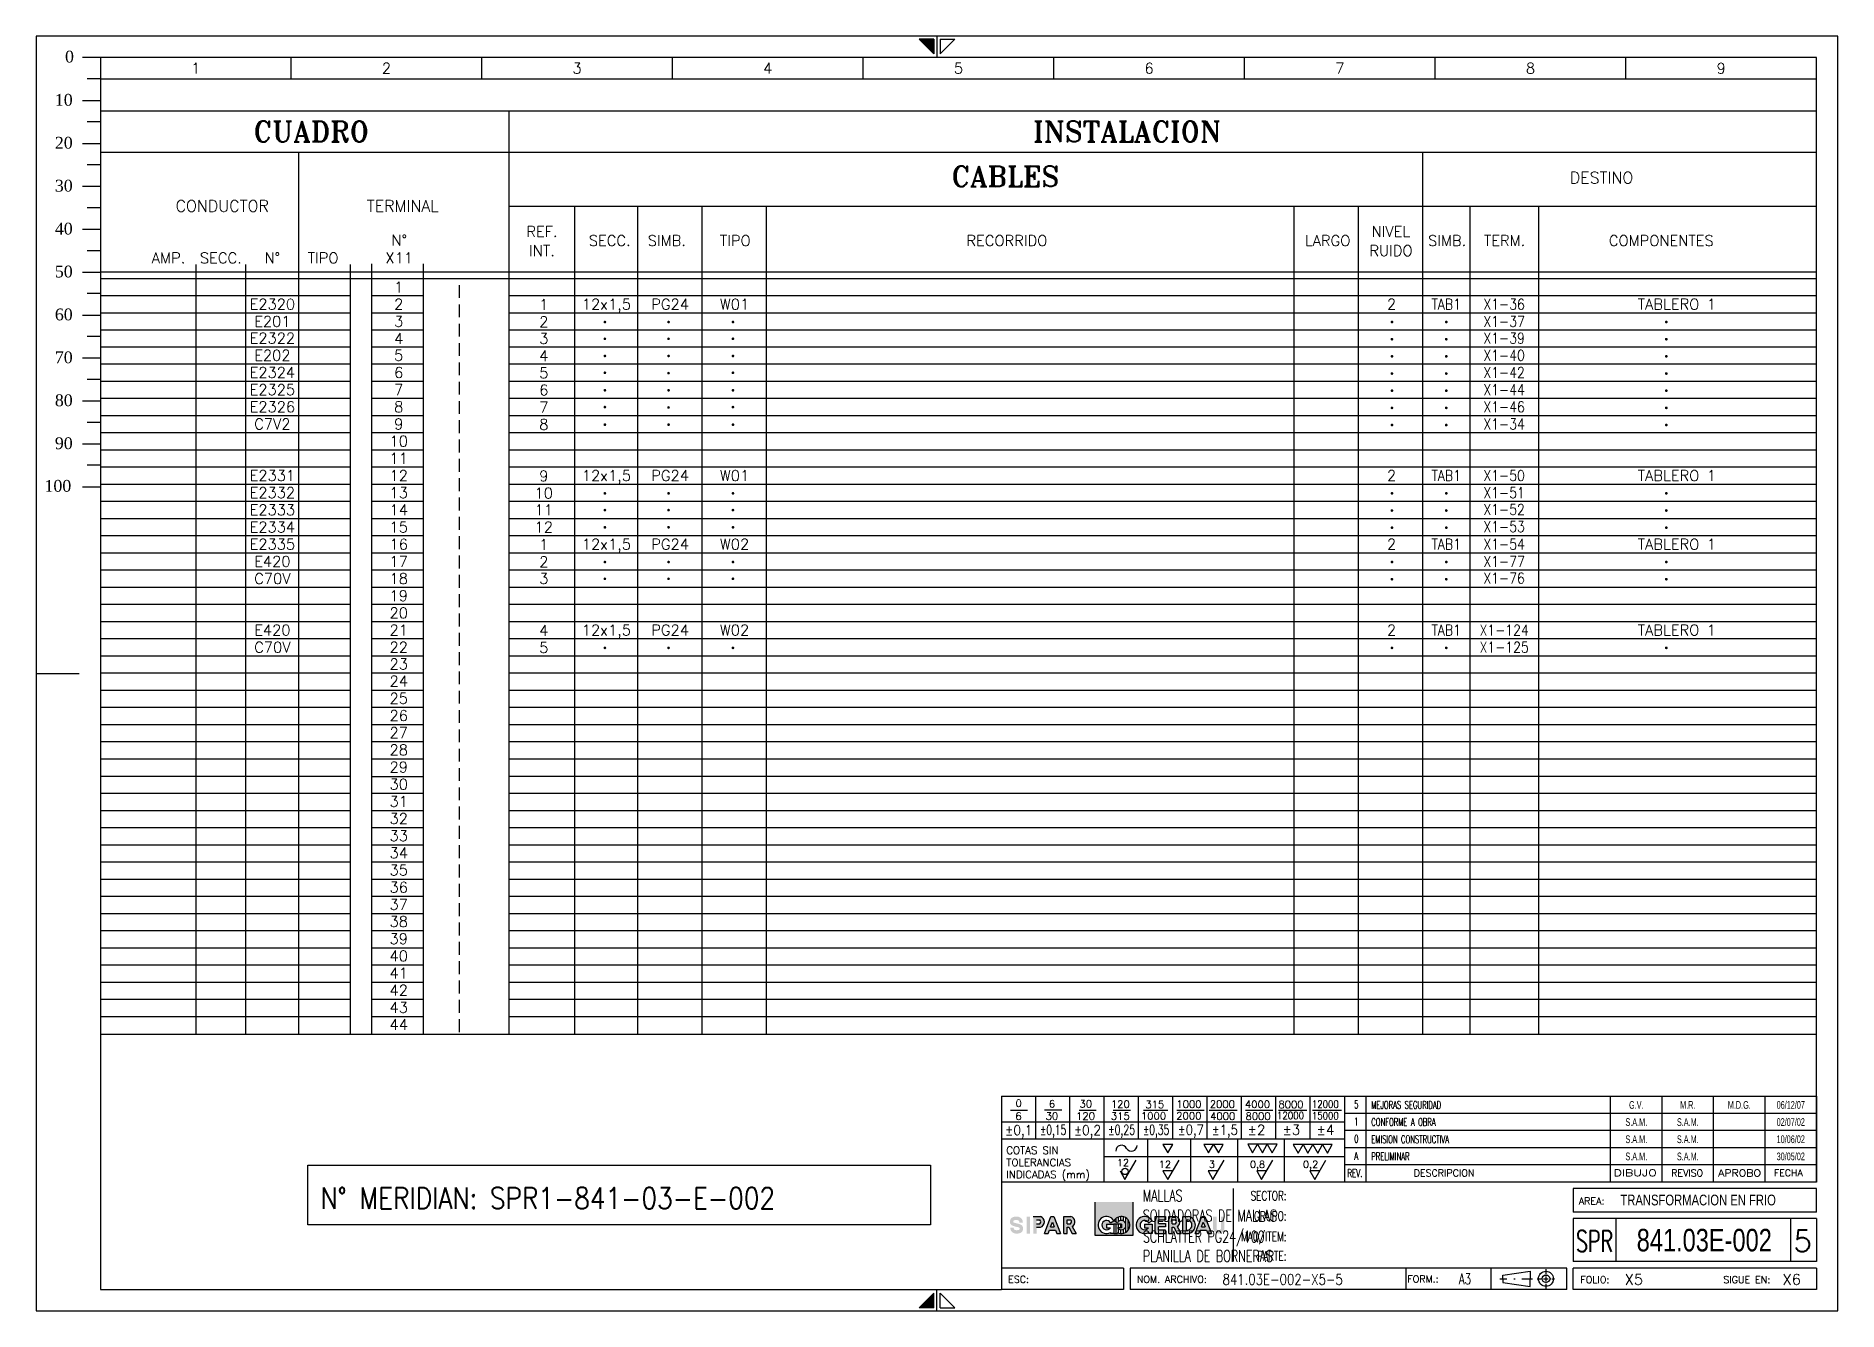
# Model space of a CAD drawing. Header units: millimetres. Extents: x 0 to 420, y 0 to 297.
import ezdxf
from ezdxf.enums import TextEntityAlignment as Align

# ---------------------------------------------------------------- set-up
doc = ezdxf.new("R2010")
doc.units = ezdxf.units.MM
doc.linetypes.add('HIDDEN', pattern=[4.5, 3, -1.5])
for name, color, linetype in [('LINEAS', 4, 'Continuous'), ('MARGENES', 6, 'Continuous'), ('REC', 6, 'Continuous'), ('SUBTITULO', 3, 'Continuous'), ('TEX', 150, 'Continuous'), ('TEXTO', 7, 'Continuous'), ('Textos', 150, 'Continuous'), ('TITULO', 6, 'Continuous')]:
    doc.layers.add(name, color=color, linetype=linetype)
doc.styles.add('ARIAL', font='arial.ttf', dxfattribs={"height": 2})
doc.styles.add('DUTCH801', font='dutcheb.ttf', dxfattribs={"width": 1.75, "height": 2.75})
doc.styles.add('LCOTAS', font='ROMANS')
doc.styles.add('LETRA2', font='swissk.ttf', dxfattribs={"height": 2})
doc.styles.add('LETRA25', font='romans', dxfattribs={"height": 2.5})
doc.styles.add('LETRA4', font='ROMANS', dxfattribs={"height": 4})
doc.styles.add('LETRA5', font='ROMANS', dxfattribs={"height": 5})
doc.styles.add('ROMANS', font='romans.shx', dxfattribs={"width": 0.85})
doc.styles.add('ROMANT', font='romant', dxfattribs={"height": 3})
doc.styles.get("Standard").update_dxf_attribs({"font": 'arial.ttf'})

# ---------------------------------------------------------------- blocks, each defined once
blk = doc.blocks.new('A3')
at = {"layer": 'TEX'}
h = blk.add_hatch(color=256, dxfattribs=at)
h.paths.add_polyline_path([(255.67, 25.35), (246.84, 25.35), (246.84, 17.57), (255.67, 17.57)])
h.paths.add_polyline_path([(252.04, 18.24), (252.04, 18.01), (251.24, 18.01), (250.44, 18.01), (250.44, 18.24, -2.348205), (251.24, 21, -2.348205)], flags=16)
h.paths.add_polyline_path([(252.08, 19.4), (252.97, 19.4), (252.97, 20.2), (251.24, 20.2), (249.52, 20.2), (249.52, 19.4), (250.41, 19.4, -3.501885), (250.45, 20.54), (251.24, 21), (252.04, 20.54, -3.501885)], flags=0)
h = blk.add_hatch(color=256, dxfattribs=at)
h.paths.add_polyline_path([(228.13, 21.15), (228.25, 21.17), (228.36, 21.18), (228.49, 21.19), (228.63, 21.18), (228.75, 21.17), (228.86, 21.14), (228.97, 21.08), (229.08, 21), (229.15, 20.89), (229.18, 20.81), (229.2, 20.7), (229.21, 20.6), (230.01, 20.6), (230, 20.66), (230, 20.7), (229.99, 20.75), (229.99, 20.8), (229.98, 20.84), (229.98, 20.88), (229.97, 20.92), (229.96, 20.96), (229.95, 21), (229.94, 21.04), (229.93, 21.08), (229.91, 21.12), (229.9, 21.17), (229.88, 21.21), (229.86, 21.25), (229.83, 21.29), (229.81, 21.34), (229.78, 21.38), (229.75, 21.43), (229.71, 21.47), (229.68, 21.51), (229.64, 21.55), (229.6, 21.59), (229.56, 21.63), (229.52, 21.66), (229.47, 21.7), (229.43, 21.73), (229.38, 21.76), (229.34, 21.79), (229.29, 21.81), (229.25, 21.83), (229.21, 21.85), (229.16, 21.87), (229.12, 21.89), (229.08, 21.9), (229.03, 21.92), (228.99, 21.93), (228.95, 21.94), (228.91, 21.95), (228.87, 21.95), (228.83, 21.96), (228.78, 21.97), (228.74, 21.97), (228.7, 21.97), (228.66, 21.98), (228.62, 21.98), (228.58, 21.98), (228.54, 21.98), (228.5, 21.98), (228.46, 21.98), (228.42, 21.98), (228.38, 21.98), (228.34, 21.98), (228.3, 21.98), (228.25, 21.97), (228.21, 21.97), (228.16, 21.97), (228.11, 21.96), (228.06, 21.95), (228.01, 21.94), (227.95, 21.93), (227.9, 21.92), (227.84, 21.9), (227.78, 21.88), (227.72, 21.86), (227.66, 21.83), (227.6, 21.8), (227.54, 21.77), (227.48, 21.73), (227.42, 21.69), (227.37, 21.65), (227.32, 21.6), (227.27, 21.55), (227.23, 21.5), (227.19, 21.44), (227.15, 21.38), (227.12, 21.31), (227.1, 21.25), (227.07, 21.18), (227.05, 21.12), (227.03, 21.05), (227.02, 20.98), (227.01, 20.92), (227, 20.85), (227, 20.79), (227, 20.72), (227, 20.66), (227.01, 20.6), (227.02, 20.54), (227.04, 20.49), (227.05, 20.44), (227.08, 20.39), (227.1, 20.34), (227.13, 20.29), (227.16, 20.24), (227.19, 20.2), (227.23, 20.16), (227.26, 20.11), (227.3, 20.07), (227.34, 20.04), (227.38, 20), (227.39, 19.99), (227.54, 19.91), (227.8, 19.79), (228.09, 19.7), (228.41, 19.62), (228.72, 19.54), (228.99, 19.49), (229.14, 19.43), (229.29, 19.29), (229.28, 19.1), (229.2, 18.94), (229.03, 18.86), (228.78, 18.82), (228.55, 18.81), (228.34, 18.82), (228.19, 18.86), (228.04, 18.96), (227.92, 19.1), (227.89, 19.21), (227.87, 19.4), (227.07, 19.4), (227.07, 19.34), (227.08, 19.3), (227.08, 19.25), (227.09, 19.2), (227.09, 19.16), (227.1, 19.12), (227.11, 19.08), (227.12, 19.04), (227.13, 19), (227.14, 18.96), (227.15, 18.92), (227.16, 18.88), (227.18, 18.83), (227.2, 18.79), (227.22, 18.75), (227.24, 18.71), (227.27, 18.66), (227.3, 18.62), (227.33, 18.57), (227.36, 18.53), (227.4, 18.49), (227.44, 18.45), (227.48, 18.41), (227.52, 18.37), (227.56, 18.34), (227.6, 18.3), (227.65, 18.27), (227.69, 18.24), (227.74, 18.21), (227.78, 18.19), (227.83, 18.17), (227.87, 18.15), (227.91, 18.13), (227.96, 18.11), (228, 18.1), (228.04, 18.08), (228.08, 18.07), (228.13, 18.06), (228.17, 18.05), (228.21, 18.05), (228.25, 18.04), (228.29, 18.03), (228.33, 18.03), (228.37, 18.03), (228.41, 18.02), (228.45, 18.02), (228.49, 18.02), (228.53, 18.02), (228.57, 18.02), (228.61, 18.02), (228.65, 18.02), (228.7, 18.02), (228.74, 18.02), (228.78, 18.02), (228.82, 18.03), (228.87, 18.03), (228.92, 18.03), (228.97, 18.04), (229.02, 18.05), (229.07, 18.06), (229.12, 18.07), (229.18, 18.08), (229.24, 18.1), (229.29, 18.12), (229.35, 18.14), (229.42, 18.17), (229.48, 18.2), (229.54, 18.23), (229.59, 18.27), (229.65, 18.31), (229.71, 18.35), (229.76, 18.4), (229.8, 18.45), (229.85, 18.5), (229.89, 18.56), (229.92, 18.62), (229.95, 18.69), (229.98, 18.75), (230, 18.82), (230.03, 18.88), (230.04, 18.95), (230.06, 19.02), (230.07, 19.08), (230.07, 19.15), (230.08, 19.21), (230.08, 19.28), (230.07, 19.34), (230.07, 19.4), (230.05, 19.46), (230.04, 19.51), (230.02, 19.56), (230, 19.61), (229.97, 19.66), (229.95, 19.71), (229.92, 19.76), (229.88, 19.8), (229.85, 19.84), (229.81, 19.89), (229.77, 19.93), (229.73, 19.96), (229.69, 20), (229.68, 20.01), (229.64, 20.03), (229.58, 20.06), (229.53, 20.09), (229.48, 20.11), (229.43, 20.14), (229.38, 20.16), (229.34, 20.18), (229.29, 20.19), (229.25, 20.21), (229.21, 20.23), (229.17, 20.24), (229.13, 20.25), (229.09, 20.27), (229.05, 20.28), (229.02, 20.29), (228.98, 20.3), (228.94, 20.31), (228.9, 20.32), (228.86, 20.33), (228.82, 20.34), (228.79, 20.35), (228.69, 20.37), (228.62, 20.39), (228.55, 20.41), (228.51, 20.42), (228.47, 20.43), (228.44, 20.44), (228.4, 20.45), (228.36, 20.46), (228.33, 20.46), (228.29, 20.47), (228.26, 20.48), (228.18, 20.5), (228.09, 20.52), (227.98, 20.56), (227.87, 20.62), (227.79, 20.71), (227.79, 20.83), (227.82, 20.96), (227.89, 21.06), (228, 21.12)])
h.paths.add_polyline_path([(230.87, 18.01), (231.67, 18.01), (231.67, 21.99), (230.87, 21.99)])
h.paths.add_polyline_path([(232.42, 18.01), (233.22, 18.01), (233.22, 19.5), (234.14, 19.5, 0.708852), (234.14, 21.99), (232.42, 21.99)])
h.paths.add_polyline_path([(233.22, 20.3), (233.22, 21.2), (233.97, 21.2, -0.566556), (233.97, 20.3)], flags=16)
h.paths.add_polyline_path([(236.19, 18.83), (237.62, 18.83), (237.94, 18.01), (238.8, 18.01), (237.24, 21.99), (236.52, 21.99), (235.03, 18.01), (235.88, 18.01)])
h.paths.add_polyline_path([(236.49, 19.63), (236.89, 20.7), (237.31, 19.63)], flags=16)
h.paths.add_polyline_path([(240.35, 19.5), (240.71, 19.5), (241.52, 18.01), (242.43, 18.01), (241.52, 19.67, 0.672291), (241.2, 21.99), (239.55, 21.99), (239.55, 18.01), (240.35, 18.01)])
h.paths.add_polyline_path([(240.35, 20.3), (240.35, 21.2), (241.15, 21.2, -0.508421), (241.1, 20.3)], flags=16)
h = blk.add_hatch(dxfattribs=at)
h.set_pattern_fill('ANSI31', color=256, scale=0.179464, angle=45, style=0)
h.set_pattern_definition([(90, (130.9459, 1.37434), (-0.5697977, 1e-16), [])])
h.paths.add_polyline_path([(251.24, 21), (252.04, 20.54, -3.501885), (252.08, 19.4), (252.97, 19.4), (252.97, 20.2), (251.24, 20.2), (251.24, 18.01), (252.04, 18.01), (252.04, 18.24, 2.348205)])
h = blk.add_hatch(color=256, dxfattribs=at)
h.paths.add_polyline_path([(259.33, 18.24), (259.33, 18.01), (260.13, 18.01), (260.13, 20.2), (258.4, 20.2), (258.4, 19.4), (259.29, 19.4, -3.501885), (259.33, 20.54), (260.13, 21, 2.348205)])
h.paths.add_polyline_path([(263.26, 21.99), (260.87, 21.99), (260.87, 18.01), (263.26, 18.01), (263.26, 18.8), (261.66, 18.8), (261.66, 19.56), (263.26, 19.56), (263.26, 20.36), (261.66, 20.36), (261.66, 21.2), (263.26, 21.2)])
h.paths.add_polyline_path([(265.68, 21.99), (264.02, 21.99), (264.02, 18.01), (264.82, 18.01), (264.82, 19.5), (265.18, 19.5), (265.99, 18.01), (266.9, 18.01), (266, 19.67, 0.672291)])
h.paths.add_polyline_path([(264.82, 21.2), (265.63, 21.2, -0.508421), (265.58, 20.3), (264.82, 20.3)], flags=16)
h.paths.add_polyline_path([(268.57, 21.99), (267.33, 21.99), (267.33, 18.01), (268.59, 18.01, 0.825148)])
h.paths.add_polyline_path([(268.12, 21.2), (268.49, 21.2, -0.780464), (268.5, 18.8), (268.12, 18.8)], flags=16)
h.paths.add_polyline_path([(272.41, 21.97), (271.69, 21.99), (270.19, 18.01), (271.04, 18.01), (271.35, 18.83), (272.79, 18.83), (273.11, 18.01), (273.97, 18.01)])
h.paths.add_polyline_path([(272.05, 20.7), (272.47, 19.63), (271.65, 19.63)], flags=16)
h.paths.add_polyline_path([(275.15, 21.99), (274.35, 21.99), (274.35, 19.12, 0.841466), (277, 19.12), (277, 21.99), (276.2, 21.99), (276.2, 19.2, -0.760831), (275.15, 19.2)])
at = {"layer": 'MARGENES', "color": 4}
for p, q in [((420, 297), (0, 297)), ((0, 297), (0, 0)), ((209.23, 296.25), (205.83, 296.25)), ((209.23, 292.85), (205.83, 296.25)), ((209.23, 296.25), (209.23, 292.85)), ((210, 297), (210, 292)), ((210.77, 292.85), (214.17, 296.25)), ((210.77, 296.25), (214.17, 296.25)), ((210.77, 296.25), (210.77, 292.85)), ((420, 0), (420, 297)), ((0, 148.5), (10.02, 148.5)), ((210, 0), (210, 5)), ((0, 0), (420, 0)), ((209.23, 4.15), (205.83, 0.75)), ((209.23, 0.75), (205.83, 0.75)), ((209.23, 0.75), (209.23, 4.15)), ((210.77, 4.15), (214.17, 0.75)), ((210.77, 0.75), (210.77, 4.15)), ((210.77, 0.75), (214.17, 0.75))]:
    blk.add_line(p, q, dxfattribs=at)
at = {"layer": 'MARGENES'}
for p, q in [((415, 292), (15, 292)), ((15, 292), (15, 5)), ((415, 30), (415, 292)), ((415, 50), (415, 30)), ((415, 23), (415, 28.5)), ((415, 21.5), (415, 11.5)), ((415, 10), (415, 5)), ((15, 5), (225, 5)), ((253.5, 5), (225, 5)), ((356.78, 5), (255, 5)), ((415, 5), (358.28, 5))]:
    blk.add_line(p, q, dxfattribs=at)
at = {"layer": 'MARGENES', "color": 1}
for p, q in [((59.44, 287), (59.44, 292)), ((103.89, 287), (103.89, 292)), ((148.33, 287), (148.33, 292)), ((192.78, 287), (192.78, 292)), ((237.22, 287), (237.22, 292)), ((281.67, 287), (281.67, 292)), ((326.11, 287), (326.11, 292)), ((370.56, 287), (370.56, 292)), ((15, 287), (415, 287)), ((227.1, 46.76), (231.1, 46.76)), ((233, 40), (233, 50)), ((235.06, 46.82), (239.06, 46.82)), ((241, 40), (241, 50)), ((243.1, 46.76), (247.1, 46.76)), ((249, 30), (249, 50)), ((251.1, 46.76), (255.1, 46.76)), ((257, 40), (257, 50)), ((258.14, 46.76), (263.81, 46.76)), ((265, 40), (265, 50)), ((265.88, 46.76), (272.28, 46.76)), ((273, 40), (273, 50)), ((273.41, 46.76), (280, 46.76)), ((281, 40), (281, 50)), ((281.87, 46.76), (288.24, 46.76)), ((289, 40), (289, 50)), ((289.57, 46.76), (296.2, 46.76)), ((297, 40), (297, 50)), ((297.52, 46.76), (304.29, 46.76)), ((310, 30), (310, 50)), ((367, 30), (367, 50)), ((379, 30), (379, 50)), ((391, 30), (391, 50)), ((403, 30), (403, 50)), ((305, 44), (225, 44)), ((415, 46), (305, 46)), ((415, 42), (305, 42)), ((259.09, 40), (259.09, 30)), ((269.09, 40), (269.09, 30)), ((280.02, 40), (280.02, 30)), ((290.95, 40), (290.95, 30)), ((415, 38), (305, 38)), ((305, 35.88), (249, 35.88)), ((253.8, 30.65), (256.41, 35.15)), ((263.8, 30.65), (266.41, 35.15)), ((274.32, 30.65), (276.92, 35.15)), ((285.67, 30.65), (288.27, 35.15)), ((298.06, 30.65), (300.66, 35.15)), ((415, 34), (305, 34)), ((252.67, 32.62), (253.8, 30.65)), ((262.67, 32.62), (263.8, 30.65)), ((264.94, 32.62), (262.67, 32.62)), ((273.19, 32.62), (274.32, 30.65)), ((275.46, 32.62), (273.19, 32.62)), ((284.53, 32.62), (285.67, 30.65)), ((286.81, 32.62), (284.53, 32.62)), ((296.92, 32.62), (298.06, 30.65)), ((299.2, 32.62), (296.92, 32.62)), ((351.94, 9.77), (351.94, 8.55)), ((341.17, 7.49), (342.83, 7.49)), ((344.43, 7.49), (344.79, 7.49)), ((346.34, 7.49), (348.79, 7.49)), ((349.91, 7.49), (350.08, 7.49)), ((349.99, 7.49), (350.86, 7.49)), ((351.35, 7.49), (352.48, 7.49)), ((351.94, 8.39), (351.94, 8.23)), ((351.94, 8.02), (351.94, 6.94)), ((351.94, 6.7), (351.94, 6.45)), ((351.94, 6.26), (351.94, 5.18)), ((353.02, 7.49), (353.16, 7.49)), ((353.42, 7.49), (353.96, 7.49))]:
    blk.add_line(p, q, dxfattribs=at)
at = {"layer": 'MARGENES', "color": 7}
for p, q in [((225, 50), (415, 50)), ((305, 50), (305, 30)), ((305, 40), (225, 40)), ((415, 30), (225, 30)), ((279, 28.5), (279, 11.5)), ((415, 28.5), (358.28, 28.5)), ((358.28, 28.5), (358.28, 23)), ((415, 23), (358.28, 23)), ((415, 21.5), (358.28, 21.5)), ((358.28, 21.5), (358.28, 11.5)), ((368.28, 11.5), (368.28, 21.5)), ((409, 11.5), (409, 21.5)), ((253.5, 10), (225, 10)), ((253.5, 10), (253.5, 5)), ((356.78, 10), (255, 10)), ((255, 10), (255, 5)), ((319.3, 10), (319.3, 5)), ((339.1, 10), (339.1, 5)), ((356.78, 5), (356.78, 10)), ((415, 11.5), (358.28, 11.5)), ((415, 10), (358.28, 10)), ((358.28, 5), (358.28, 10))]:
    blk.add_line(p, q, dxfattribs=at)
at = {"layer": 'MARGENES', "color": 1}
for points in [[(262.67, 38.81), (263.8, 36.84), (264.94, 38.81)], [(272.17, 38.81), (273.3, 36.84), (274.44, 38.81)], [(274.44, 38.81), (275.58, 36.84), (276.72, 38.81)], [(282.43, 38.82), (283.57, 36.85), (284.71, 38.82)], [(284.71, 38.82), (285.84, 36.85), (286.98, 38.82)], [(286.98, 38.82), (288.12, 36.85), (289.26, 38.82)], [(293.04, 38.76), (294.18, 36.79), (295.32, 38.76)], [(295.32, 38.76), (296.45, 36.79), (297.59, 38.76)], [(297.59, 38.76), (298.73, 36.79), (299.87, 38.76)], [(299.87, 38.76), (301, 36.79), (302.14, 38.76)]]:
    blk.add_lwpolyline(points, close=True, dxfattribs=at)
blk.add_circle((253.82, 32.5), 0.742, dxfattribs=at)
for centre, start, end in [((253.01, 37.3), 25.3098, 184.5991), ((255.32, 38.52), 210.3269, 2.285)]:
    blk.add_arc(centre, 1.31, start, end, dxfattribs=at)
at = {"layer": 'MARGENES', "color": 4}
for points in [[(209.23, 296.25), (209.23, 292.85), (205.83, 296.25)], [(209.23, 0.75), (209.23, 4.15), (205.83, 0.75)]]:
    blk.add_solid(points, dxfattribs=at)
at = {"layer": 'REC', "color": 1}
for p, q in [((15, 292), (10.8, 292)), ((15, 287), (11.9, 287)), ((10.8, 282), (15, 282)), ((15, 277), (11.9, 277)), ((10.8, 272), (15, 272)), ((15, 267), (11.9, 267)), ((10.8, 262), (15, 262)), ((15, 257), (11.9, 257)), ((10.8, 252), (15, 252)), ((15, 247), (11.9, 247)), ((10.8, 242), (15, 242)), ((15, 237), (11.9, 237)), ((10.8, 232), (15, 232)), ((15, 227), (11.9, 227)), ((10.8, 222), (15, 222)), ((15, 217), (11.9, 217)), ((10.8, 212), (15, 212)), ((15, 207), (11.9, 207)), ((10.8, 202), (15, 202)), ((15, 197), (11.9, 197)), ((10.8, 192), (15, 192))]:
    blk.add_line(p, q, dxfattribs=at)
at = {"layer": 'REC'}
blk.add_line((225, 50), (225, 5), dxfattribs=at)
at = {"layer": 'TEX'}
for p, q in [((246.84, 17.57), (246.84, 25.35)), ((255.67, 25.35), (255.67, 17.57)), ((232.42, 21.99), (234.14, 21.99)), ((233.22, 21.2), (233.97, 21.2)), ((235.03, 18.01), (236.52, 21.99)), ((236.52, 21.99), (237.24, 21.99)), ((237.24, 21.99), (238.8, 18.01)), ((239.55, 18.01), (239.55, 21.99)), ((239.55, 21.99), (241.2, 21.99)), ((240.35, 20.3), (240.35, 21.2)), ((240.35, 21.2), (241.15, 21.2)), ((260.87, 18.01), (260.87, 21.99)), ((260.87, 21.99), (263.26, 21.99)), ((261.66, 20.36), (261.66, 21.2)), ((261.66, 21.2), (263.26, 21.2)), ((263.26, 21.99), (263.26, 21.2)), ((264.02, 18.01), (264.02, 21.99)), ((264.02, 21.99), (265.68, 21.99)), ((264.82, 20.3), (264.82, 21.2)), ((264.82, 21.2), (265.63, 21.2)), ((267.33, 18.01), (267.33, 21.99)), ((267.33, 21.99), (268.57, 21.99)), ((268.12, 18.8), (268.12, 21.2)), ((268.12, 21.2), (268.49, 21.2)), ((270.19, 18.01), (271.69, 21.99)), ((271.69, 21.99), (272.41, 21.97)), ((272.41, 21.97), (273.97, 18.01)), ((233.22, 20.3), (233.97, 20.3)), ((233.22, 19.5), (234.14, 19.5)), ((235.03, 18.01), (235.88, 18.01)), ((235.88, 18.01), (236.19, 18.83)), ((236.19, 18.83), (237.62, 18.83)), ((236.49, 19.63), (236.89, 20.7)), ((236.49, 19.63), (237.31, 19.63)), ((236.89, 20.7), (237.31, 19.63)), ((237.62, 18.83), (237.94, 18.01)), ((237.94, 18.01), (238.8, 18.01)), ((239.55, 18.01), (240.35, 18.01)), ((240.35, 20.3), (241.1, 20.3)), ((240.35, 18.01), (240.35, 19.5)), ((240.35, 19.5), (240.71, 19.5)), ((240.71, 19.5), (241.52, 18.01)), ((241.52, 19.67), (242.43, 18.01)), ((241.52, 18.01), (242.43, 18.01)), ((255.67, 17.57), (246.84, 17.57)), ((249.52, 20.2), (249.52, 19.4)), ((249.52, 20.2), (251.24, 20.2)), ((249.52, 19.4), (250.41, 19.4)), ((250.44, 18.24), (250.44, 18.01)), ((251.24, 18.01), (250.44, 18.01)), ((250.45, 20.54), (251.24, 21)), ((252.04, 20.54), (251.24, 21)), ((252.97, 20.2), (251.24, 20.2)), ((251.24, 20.2), (251.24, 18.01)), ((251.24, 20.2), (251.24, 18.01)), ((251.24, 18.01), (252.04, 18.01)), ((252.04, 18.24), (252.04, 18.01)), ((252.97, 19.4), (252.08, 19.4)), ((252.97, 20.2), (252.97, 19.4)), ((258.4, 20.2), (260.13, 20.2)), ((258.4, 20.2), (258.4, 19.4)), ((258.4, 19.4), (259.29, 19.4)), ((259.33, 20.54), (260.13, 21)), ((259.33, 18.24), (259.33, 18.01)), ((260.13, 18.01), (259.33, 18.01)), ((260.13, 20.2), (260.13, 18.01)), ((260.87, 18.01), (263.26, 18.01)), ((261.66, 20.36), (263.26, 20.36)), ((261.66, 18.8), (261.66, 19.56)), ((263.26, 19.56), (261.66, 19.56)), ((263.26, 18.8), (261.66, 18.8)), ((263.26, 20.36), (263.26, 19.56)), ((263.26, 18.01), (263.26, 18.8)), ((264.02, 18.01), (264.82, 18.01)), ((264.82, 20.3), (265.58, 20.3)), ((264.82, 18.01), (264.82, 19.5)), ((264.82, 19.5), (265.18, 19.5)), ((265.18, 19.5), (265.99, 18.01)), ((265.99, 18.01), (266.9, 18.01)), ((266, 19.67), (266.9, 18.01)), ((267.33, 18.01), (268.59, 18.01)), ((268.12, 18.8), (268.5, 18.8)), ((270.19, 18.01), (271.04, 18.01)), ((271.04, 18.01), (271.35, 18.83)), ((271.35, 18.83), (272.79, 18.83)), ((271.65, 19.63), (272.05, 20.7)), ((271.65, 19.63), (272.47, 19.63)), ((272.05, 20.7), (272.47, 19.63)), ((272.79, 18.83), (273.11, 18.01)), ((273.11, 18.01), (273.97, 18.01))]:
    blk.add_line(p, q, dxfattribs=at)
for centre, radius, start, end in [((233.7, 20.75), 0.524, 300.9321, 59.0679), ((233.7, 20.75), 1.32, 289.338, 70.662), ((240.8, 20.77), 0.558, 302.7945, 50.5935), ((240.89, 20.77), 1.27, 300.0461, 75.6964), ((249.52, 20), 1.99, 30, 297.7317), ((249.52, 20), 1.08, 30, 326.251), ((252.97, 20), 1.99, 242.2683, 150), ((252.97, 20), 1.08, 213.749, 150), ((258.4, 20), 1.99, 30, 297.7317), ((258.4, 20), 1.08, 30, 326.251), ((265.27, 20.77), 0.558, 302.7945, 50.5935), ((265.36, 20.77), 1.27, 300.0461, 75.6964), ((268.2, 20), 1.23, 284.4183, 76.3013), ((268.2, 20), 2.03, 281.2242, 79.3349)]:
    blk.add_arc(centre, radius, start, end, dxfattribs=at)
at = {"layer": 'Textos'}
for p, q in [((341.85, 8.34), (348.22, 9.24)), ((348.22, 9.24), (348.22, 7.49)), ((341.85, 7.49), (341.85, 8.34)), ((341.85, 7.49), (341.85, 6.63)), ((341.85, 6.63), (348.22, 5.73)), ((348.22, 5.73), (348.22, 7.49))]:
    blk.add_line(p, q, dxfattribs=at)
for radius in [1.75, 0.877]:
    blk.add_circle((351.94, 7.49), radius, dxfattribs=at)
at = {"layer": 'MARGENES', "color": 1, "style": 'LCOTAS'}
for s, height, p in [('0', 1.71, (228.3, 47.52)), ('6', 1.71, (228.26, 44.52)), ('30', 1.71, (235.33, 44.55)), ('6', 1.71, (236.08, 47.38)), ('120', 1.71, (242.42, 44.55)), ('30', 1.71, (243.21, 47.37)), ('315', 1.71, (250.53, 44.55)), ('120', 1.71, (250.53, 47.32)), ('1000', 1.71, (257.54, 44.57)), ('315', 1.71, (258.57, 47.26)), ('2000', 1.71, (265.77, 44.58)), ('1000', 1.71, (265.8, 47.3)), ('2000', 1.71, (273.58, 47.32)), ('4000', 1.71, (273.66, 44.5)), ('4000', 1.71, (281.77, 47.28)), ('8000', 1.71, (281.9, 44.51)), ('8000', 1.71, (289.58, 47.26)), ('%%P2', 2.3, (282.4, 41.04)), ('%%P3', 2.3, (290.53, 41.04)), ('%%P4', 2.3, (298.48, 41.04)), ('COTAS SIN', 1.743, (226.15, 36.55)), ('TOLERANCIAS', 1.743, (226.15, 33.72)), ('12', 1.656, (251.94, 33.74)), ('12', 1.656, (261.7, 33.33)), ('3', 1.66, (273.35, 33.33)), ('0,8', 1.656, (282.92, 33.33)), ('0,2', 1.656, (295.31, 33.33)), ('INDICADAS (mm)', 1.743, (226.15, 30.9))]:
    blk.add_text(s, height=height, dxfattribs=at).set_placement(p)
for s, height, width, p, p2 in [('12000', 1.71, 0.797835, (289.25, 44.67), (295.55, 44.67)), ('12000', 1.71, 0.790089, (297.4, 47.32), (303.64, 47.32)), ('15000', 1.71, 0.790089, (297.4, 44.63), (303.64, 44.63)), ('%%P0,1', 2.3, 0.865454, (225.88, 40.96), (232.23, 40.96)), ('%%P0,15', 2.3, 0.598358, (234.03, 41.03), (240.12, 41.03)), ('%%P0,2', 2.3, 0.787915, (241.91, 40.96), (248.21, 40.96)), ('%%P0,25', 2.3, 0.617458, (249.89, 41.06), (256.18, 41.06)), ('%%P0,35', 2.3, 0.603736, (257.99, 41.06), (264.14, 41.06)), ('%%P0,7', 2.3, 0.760403, (266.1, 41.06), (272.18, 41.06)), ('%%P1,5', 2.3, 0.762292, (274.03, 41.03), (280.12, 41.03))]:
    blk.add_text(s, height=height, dxfattribs=dict(at, width=width)).set_placement(p, p2, align=Align.FIT)
at = {"layer": 'REC', "color": 1, "style": 'DUTCH801'}
for s, p in [('0', (6.76, 290.84)), ('10', (4.39, 280.77)), ('20', (4.39, 270.77)), ('30', (4.39, 260.77)), ('40', (4.39, 250.77)), ('50', (4.39, 240.77)), ('60', (4.39, 230.77)), ('70', (4.39, 220.77)), ('80', (4.39, 210.77)), ('90', (4.39, 200.77)), ('100', (1.98, 190.84))]:
    blk.add_text(s, height=2.75, dxfattribs=at).set_placement(p)
at = {"layer": 'TEX', "style": 'LCOTAS'}
for s, p in [('1', (37.22, 289.5)), ('2', (81.67, 289.5)), ('3', (126.11, 289.5)), ('4', (170.56, 289.5)), ('5', (215, 289.5)), ('6', (259.44, 289.5)), ('7', (303.89, 289.5)), ('8', (348.33, 289.5)), ('9', (392.78, 289.5))]:
    blk.add_text(s, height=2.5, dxfattribs=at).set_placement(p, align=Align.MIDDLE_CENTER)
at = {"layer": 'TEX', "width": 0.6456}
for tag, p in [('DIBUJO', (373, 48)), ('REVISO', (385, 48)), ('APROBO', (397, 48)), ('FECHA', (409, 48)), ('DIBUJO', (373, 44)), ('REVISO', (385, 44)), ('APROBO', (397, 44)), ('FECHA', (409, 44)), ('DIBUJO', (373, 40)), ('REVISO', (385, 40)), ('APROBO', (397, 40)), ('FECHA', (409, 40)), ('DIBUJO', (373, 36)), ('REVISO', (385, 36)), ('APROBO', (397, 36)), ('FECHA', (409, 36))]:
    blk.add_attdef(tag, text='', height=1.8, dxfattribs=at).set_placement(p, align=Align.MIDDLE_CENTER)
at = {"layer": 'Textos', "style": 'LCOTAS'}
for s, height, width, p, p2 in [('REV.', 1.8, 0.645643, (305.64, 31.2), (309.18, 31.2)), ('DIBUJO', 1.6, 1.231263, (367.73, 31.37), (377.77, 31.37)), ('APROBO', 1.6, 1.075207, (392.08, 31.33), (402.07, 31.33))]:
    blk.add_text(s, height=height, dxfattribs=dict(at, width=width)).set_placement(p, p2, align=Align.FIT)
for s, height, p in [('DESCRIPCION', 1.62, (321.1, 31.3)), ('REVISO', 1.6, (381.15, 31.32)), ('FECHA', 1.6, (405.07, 31.37)), ('AREA:', 1.627, (359.58, 24.81)), ('ESC:', 1.627, (226.58, 6.56)), ('NOM. ARCHIVO:', 1.6271, (256.58, 6.56)), ('FORM.:', 1.627, (319.62, 6.62)), ('FOLIO:', 1.627, (359.97, 6.47)), ('SIGUE EN:', 1.627, (393.27, 6.47))]:
    blk.add_text(s, height=height, dxfattribs=at).set_placement(p)
at = {"layer": 'Textos', "style": 'LCOTAS', "width": 0.7}
for s, p in [('SECTOR:', (291.49, 25.76)), ('GRUPO:', (291.49, 21.03)), ('MAQ/ITEM:', (291.49, 16.26)), ('PARTE:', (291.49, 11.74))]:
    blk.add_text(s, height=2.169, dxfattribs=at).set_placement(p, align=Align.RIGHT)
at = {"layer": 'Textos', "style": 'LCOTAS', "width": 0.645643}
for p in [(307.74, 48.1), (307.74, 44.1), (307.74, 40.1), (307.74, 36.1)]:
    blk.add_attdef('REV', text='', height=1.8, dxfattribs=at).set_placement(p, align=Align.MIDDLE)
at = {"layer": 'Textos'}
for tag, p, height, style, width in [('TEXTO_DE_REVISION', (311.23, 47.1), 1.8, 'LCOTAS', 0.645643), ('TEXTO_DE_REVISION', (311.23, 43.1), 1.8, 'LCOTAS', 0.645643), ('TEXTO_DE_REVISION', (311.23, 39.1), 1.8, 'LCOTAS', 0.645643), ('TEXTO_DE_REVISION', (311.23, 35.1), 1.8, 'LCOTAS', 0.645643), ('ARCHIVO', (276.56, 6.1), 2.5, 'LETRA25', 0.8)]:
    blk.add_attdef(tag, p, '', height=height, dxfattribs=dict(at, style=style, width=width))
for tag, style, width, p in [('AREA', 'ARIAL', 0.75, (387.41, 25.84)), ('A', 'LETRA25', 0.7, (333.06, 7.45))]:
    blk.add_attdef(tag, text='', height=2.5, dxfattribs=dict(at, style=style, width=width)).set_placement(p, align=Align.MIDDLE_CENTER)
at = {"layer": 'Textos', "style": 'LETRA25'}
for tag, p in [('ESC', (232.65, 6.1)), ('FOLIO', (370.29, 6.1)), ('SIGUE EN', (407.08, 6.1))]:
    blk.add_attdef(tag, p, '', height=2.5, dxfattribs=at)
at = {"layer": 'TITULO', "color": 150, "style": 'LETRA4', "width": 0.7}
for tag, p in [('SECTOR', (292.49, 25.49)), ('GRUPO', (292.49, 20.87)), ('MAQ/ITEM', (292.49, 15.96)), ('PARTE', (292.49, 11.44))]:
    blk.add_attdef(tag, p, '', height=2.5, dxfattribs=at)
at = {"layer": 'TITULO', "style": 'LETRA5', "width": 0.65}
blk.add_attdef('COD', text='', height=5, dxfattribs=at).set_placement((363.24, 16.25), align=Align.MIDDLE)
at = {"layer": 'TITULO', "color": 6, "style": 'LETRA2', "width": 0.75}
blk.add_attdef('NUMERO', text='', height=5.25, dxfattribs=at).set_placement((388.84, 16.5), align=Align.MIDDLE_CENTER)
at = {"layer": 'TITULO', "style": 'LETRA5'}
blk.add_attdef('REV', text='', height=5, dxfattribs=at).set_placement((411.77, 16.3), align=Align.MIDDLE)

msp = doc.modelspace()

# ---------------------------------------------------------------- linework, layer by layer
at = {"color": 2, "const_width": 0.312}
for points in [[(132.43, 230.38, 1), (132.74, 230.38, 1)], [(147.27, 230.38, 1), (147.58, 230.38, 1)], [(162.28, 230.38, 1), (162.59, 230.38, 1)], [(315.89, 230.38, 1), (316.2, 230.38, 1)], [(328.54, 230.38, 1), (328.86, 230.38, 1)], [(379.83, 230.38, 1), (380.15, 230.38, 1)], [(132.43, 226.47, 1), (132.74, 226.47, 1)], [(132.43, 222.47, 1), (132.74, 222.47, 1)], [(147.27, 226.47, 1), (147.58, 226.47, 1)], [(147.27, 222.47, 1), (147.58, 222.47, 1)], [(162.28, 226.47, 1), (162.59, 226.47, 1)], [(162.28, 222.47, 1), (162.59, 222.47, 1)], [(315.89, 226.38, 1), (316.2, 226.38, 1)], [(315.89, 222.38, 1), (316.2, 222.38, 1)], [(328.54, 226.38, 1), (328.86, 226.38, 1)], [(328.54, 222.38, 1), (328.86, 222.38, 1)], [(379.83, 226.38, 1), (380.15, 226.38, 1)], [(379.83, 222.38, 1), (380.15, 222.38, 1)], [(132.43, 218.56, 1), (132.74, 218.56, 1)], [(147.27, 218.47, 1), (147.58, 218.47, 1)], [(162.28, 218.56, 1), (162.59, 218.56, 1)], [(315.89, 218.38, 1), (316.2, 218.38, 1)], [(328.54, 218.38, 1), (328.86, 218.38, 1)], [(379.83, 218.38, 1), (380.15, 218.38, 1)], [(132.43, 214.47, 1), (132.74, 214.47, 1)], [(147.27, 214.47, 1), (147.58, 214.47, 1)], [(162.28, 214.47, 1), (162.59, 214.47, 1)], [(315.89, 214.38, 1), (316.2, 214.38, 1)], [(328.54, 214.38, 1), (328.86, 214.38, 1)], [(379.83, 214.38, 1), (380.15, 214.38, 1)], [(132.43, 210.56, 1), (132.74, 210.56, 1)], [(147.27, 210.47, 1), (147.58, 210.47, 1)], [(162.28, 210.56, 1), (162.59, 210.56, 1)], [(315.89, 210.38, 1), (316.2, 210.38, 1)], [(328.54, 210.38, 1), (328.86, 210.38, 1)], [(379.83, 210.38, 1), (380.15, 210.38, 1)], [(132.43, 206.47, 1), (132.74, 206.47, 1)], [(147.27, 206.47, 1), (147.58, 206.47, 1)], [(162.28, 206.47, 1), (162.59, 206.47, 1)], [(315.89, 206.38, 1), (316.2, 206.38, 1)], [(328.54, 206.38, 1), (328.86, 206.38, 1)], [(379.83, 206.38, 1), (380.15, 206.38, 1)], [(132.43, 190.47, 1), (132.74, 190.47, 1)], [(147.27, 190.47, 1), (147.58, 190.47, 1)], [(162.28, 190.47, 1), (162.59, 190.47, 1)], [(315.89, 190.47, 1), (316.2, 190.47, 1)], [(328.54, 190.47, 1), (328.86, 190.47, 1)], [(379.83, 190.47, 1), (380.15, 190.47, 1)], [(132.43, 186.56, 1), (132.74, 186.56, 1)], [(147.27, 186.56, 1), (147.58, 186.56, 1)], [(162.28, 186.56, 1), (162.59, 186.56, 1)], [(315.89, 186.47, 1), (316.2, 186.47, 1)], [(328.54, 186.47, 1), (328.86, 186.47, 1)], [(379.83, 186.47, 1), (380.15, 186.47, 1)], [(132.43, 182.55, 1), (132.74, 182.55, 1)], [(147.27, 182.56, 1), (147.58, 182.56, 1)], [(162.28, 182.55, 1), (162.59, 182.55, 1)], [(315.89, 182.47, 1), (316.2, 182.47, 1)], [(328.54, 182.47, 1), (328.86, 182.47, 1)], [(379.83, 182.47, 1), (380.15, 182.47, 1)], [(132.43, 174.47, 1), (132.74, 174.47, 1)], [(147.27, 174.47, 1), (147.58, 174.47, 1)], [(162.28, 174.47, 1), (162.59, 174.47, 1)], [(315.89, 174.47, 1), (316.2, 174.47, 1)], [(328.54, 174.47, 1), (328.86, 174.47, 1)], [(379.83, 174.47, 1), (380.15, 174.47, 1)], [(132.43, 170.56, 1), (132.74, 170.56, 1)], [(147.27, 170.56, 1), (147.58, 170.56, 1)], [(162.28, 170.56, 1), (162.59, 170.56, 1)], [(315.89, 170.47, 1), (316.2, 170.47, 1)], [(328.54, 170.47, 1), (328.86, 170.47, 1)], [(379.83, 170.47, 1), (380.15, 170.47, 1)], [(132.43, 154.47, 1), (132.74, 154.47, 1)], [(147.27, 154.47, 1), (147.58, 154.47, 1)], [(162.28, 154.47, 1), (162.59, 154.47, 1)], [(315.89, 154.47, 1), (316.2, 154.47, 1)], [(328.54, 154.47, 1), (328.86, 154.47, 1)], [(379.83, 154.47, 1), (380.15, 154.47, 1)]]:
    msp.add_lwpolyline(points, format="xyb", close=True, dxfattribs=at)
at = {"layer": 'LINEAS', "color": 7}
for p, q in [((15, 279.61), (415, 279.61)), ((110.21, 279.68), (110.21, 64.47)), ((15, 269.92), (415, 269.92)), ((61.21, 269.92), (61.21, 64.47)), ((323.19, 269.92), (323.19, 64.47)), ((110.21, 257.37), (415, 257.37)), ((15, 64.47), (415, 64.47))]:
    msp.add_line(p, q, dxfattribs=at)
at = {"layer": 'LINEAS', "color": 9}
for p, q in [((125.51, 257.37), (125.51, 64.47)), ((140.21, 257.37), (140.21, 64.47)), ((155.21, 257.37), (155.21, 64.47)), ((170.21, 257.37), (170.21, 64.47)), ((293.19, 257.37), (293.19, 64.47)), ((308.19, 257.37), (308.19, 64.47)), ((334.19, 257.37), (334.19, 64.47)), ((350.19, 257.37), (350.19, 64.47)), ((37.21, 243.75), (37.21, 64.47)), ((48.79, 243.75), (48.79, 64.47)), ((73.21, 243.75), (73.21, 64.47)), ((78.21, 243.92), (78.21, 64.47)), ((90.21, 243.92), (90.21, 64.47)), ((15, 242.09), (415, 242.09)), ((15, 240.53), (415, 240.53)), ((15, 236.53), (73.21, 236.53)), ((78.21, 236.53), (90.21, 236.53)), ((110.21, 236.53), (415, 236.53)), ((15, 232.53), (73.21, 232.53)), ((78.21, 232.53), (90.21, 232.53)), ((110.21, 232.53), (415, 232.53)), ((15, 228.53), (73.21, 228.53)), ((78.21, 228.53), (90.21, 228.53)), ((110.21, 228.53), (415, 228.53)), ((15, 224.62), (73.21, 224.62)), ((78.21, 224.62), (90.21, 224.62)), ((110.21, 224.62), (415, 224.62)), ((15, 220.62), (73.21, 220.62)), ((78.21, 220.62), (90.21, 220.62)), ((110.21, 220.62), (415, 220.62)), ((15, 216.62), (73.21, 216.62)), ((78.21, 216.62), (90.21, 216.62)), ((110.21, 216.62), (415, 216.62)), ((15, 212.62), (73.21, 212.62)), ((78.21, 212.62), (90.21, 212.62)), ((110.21, 212.62), (415, 212.62)), ((15, 208.62), (73.21, 208.62)), ((78.21, 208.62), (90.21, 208.62)), ((110.21, 208.62), (415, 208.62)), ((15, 204.62), (73.21, 204.62)), ((78.21, 204.62), (90.21, 204.62)), ((110.21, 204.62), (415, 204.62)), ((15, 200.62), (73.21, 200.62)), ((78.21, 200.62), (90.21, 200.62)), ((110.21, 200.62), (415, 200.62)), ((15, 196.62), (73.21, 196.62)), ((78.21, 196.62), (90.21, 196.62)), ((110.21, 196.62), (415, 196.62)), ((15, 192.62), (73.21, 192.62)), ((78.21, 192.62), (90.21, 192.62)), ((110.21, 192.62), (415, 192.62)), ((15, 188.62), (73.21, 188.62)), ((78.21, 188.62), (90.21, 188.62)), ((110.21, 188.62), (415, 188.62)), ((15, 184.62), (73.21, 184.62)), ((15, 180.62), (73.21, 180.62)), ((78.21, 184.62), (90.21, 184.62)), ((78.21, 180.62), (90.21, 180.62)), ((110.21, 184.62), (415, 184.62)), ((110.21, 180.62), (415, 180.62)), ((15, 176.62), (73.21, 176.62)), ((78.21, 176.62), (90.21, 176.62)), ((110.21, 176.62), (415, 176.62)), ((15, 172.62), (73.21, 172.62)), ((78.21, 172.62), (90.21, 172.62)), ((110.21, 172.62), (415, 172.62)), ((15, 168.62), (73.21, 168.62)), ((78.21, 168.62), (90.21, 168.62)), ((110.21, 168.62), (415, 168.62)), ((15, 164.62), (73.21, 164.62)), ((78.21, 164.62), (90.21, 164.62)), ((110.21, 164.62), (415, 164.62)), ((15, 160.62), (73.21, 160.62)), ((78.21, 160.62), (90.21, 160.62)), ((110.21, 160.62), (415, 160.62)), ((15, 156.62), (73.21, 156.62)), ((78.21, 156.62), (90.21, 156.62)), ((110.21, 156.62), (415, 156.62)), ((15, 152.62), (73.21, 152.62)), ((78.21, 152.62), (90.21, 152.62)), ((110.21, 152.62), (415, 152.62)), ((15, 148.62), (73.21, 148.62)), ((78.21, 148.62), (90.21, 148.62)), ((110.21, 148.62), (415, 148.62)), ((15, 144.62), (73.21, 144.62)), ((78.21, 144.62), (90.21, 144.62)), ((110.21, 144.62), (415, 144.62)), ((15, 140.62), (73.21, 140.62)), ((78.21, 140.62), (90.21, 140.62)), ((110.21, 140.62), (415, 140.62)), ((15, 136.62), (73.21, 136.62)), ((78.21, 136.62), (90.21, 136.62)), ((110.21, 136.62), (415, 136.62)), ((15, 132.62), (73.21, 132.62)), ((78.21, 132.62), (90.21, 132.62)), ((110.21, 132.62), (415, 132.62)), ((15, 128.62), (73.21, 128.62)), ((78.21, 128.62), (90.21, 128.62)), ((110.21, 128.62), (415, 128.62)), ((15, 124.62), (73.21, 124.62)), ((78.21, 124.48), (90.21, 124.48)), ((110.21, 124.62), (415, 124.62)), ((15, 120.62), (73.21, 120.62)), ((78.21, 120.62), (90.21, 120.62)), ((110.21, 120.62), (415, 120.62)), ((15, 116.62), (73.21, 116.62)), ((78.21, 116.62), (90.21, 116.62)), ((110.21, 116.62), (415, 116.62)), ((15, 112.62), (73.21, 112.62)), ((78.21, 112.62), (90.21, 112.62)), ((110.21, 112.62), (415, 112.62)), ((15, 108.62), (73.21, 108.62)), ((78.21, 108.62), (90.21, 108.62)), ((110.21, 108.62), (415, 108.62)), ((15, 104.62), (73.21, 104.62)), ((78.21, 104.62), (90.21, 104.62)), ((110.21, 104.62), (415, 104.62)), ((15, 100.62), (73.21, 100.62)), ((15, 96.62), (73.21, 96.62)), ((78.21, 100.62), (90.21, 100.62)), ((78.21, 96.62), (90.21, 96.62)), ((110.21, 100.62), (415, 100.62)), ((110.21, 96.62), (415, 96.62)), ((15, 92.62), (73.21, 92.62)), ((78.21, 92.62), (90.21, 92.62)), ((110.21, 92.62), (415, 92.62)), ((15, 88.62), (73.21, 88.62)), ((78.21, 88.62), (90.21, 88.62)), ((110.21, 88.62), (415, 88.62)), ((15, 84.62), (73.21, 84.62)), ((78.21, 84.62), (90.21, 84.62)), ((110.21, 84.62), (415, 84.62)), ((15, 80.62), (73.21, 80.62)), ((78.21, 80.62), (90.21, 80.62)), ((110.21, 80.62), (415, 80.62)), ((15, 76.62), (73.21, 76.62)), ((78.21, 76.62), (90.21, 76.62)), ((110.21, 76.62), (415, 76.62)), ((15, 72.62), (73.21, 72.62)), ((78.21, 72.62), (90.21, 72.62)), ((110.21, 72.62), (415, 72.62)), ((15, 68.62), (73.21, 68.62)), ((78.21, 68.62), (90.21, 68.62)), ((110.21, 68.62), (415, 68.62))]:
    msp.add_line(p, q, dxfattribs=at)
at = {"layer": 'LINEAS', "color": 252, "linetype": 'HIDDEN'}
msp.add_line((98.6, 238.98), (98.6, 64.47), dxfattribs=at)
at = {"layer": 'Textos', "color": 1}
msp.add_lwpolyline([(63.35, 33.98), (208.51, 33.98), (208.51, 20.06), (63.35, 20.06)], close=True, dxfattribs=at)

# ---------------------------------------------------------------- block references
ref = msp.add_blockref('A3', (0, 0))
ref.add_attrib('AREA', 'TRANSFORMACION EN FRIO', dxfattribs={"layer": 'Textos', "height": 2.5, "style": 'ARIAL', "width": 0.75}).set_placement((387.41, 25.84), align=Align.MIDDLE_CENTER)
ref.add_attrib('COD', 'SPR', dxfattribs={"layer": 'TITULO', "height": 5, "style": 'LETRA5', "width": 0.65}).set_placement((363.24, 16.25), align=Align.MIDDLE)
ref.add_attrib('NUMERO', '841.03E-002', dxfattribs={"layer": 'TITULO', "color": 6, "height": 5.25, "style": 'LETRA2', "width": 0.75}).set_placement((388.84, 16.5), align=Align.MIDDLE_CENTER)
ref.add_attrib('REV', '5', dxfattribs={"layer": 'TITULO', "height": 5, "style": 'LETRA5'}).set_placement((411.77, 16.3), align=Align.MIDDLE)
ref.add_attrib('FOLIO', 'X5', (370.29, 6.1), dxfattribs={"layer": 'Textos', "height": 2.5, "style": 'LETRA25'})
ref.add_attrib('SIGUE EN', 'X6', (407.08, 6.1), dxfattribs={"layer": 'Textos', "height": 2.5, "style": 'LETRA25'})
ref.add_attrib('SECTOR', 'MALLAS', (258, 25.49), dxfattribs={"layer": 'TITULO', "color": 150, "height": 2.7, "style": 'LETRA4', "width": 0.7})
ref.add_attrib('GRUPO', 'SOLDADORAS DE MALLAS', (258, 20.87), dxfattribs={"layer": 'TITULO', "color": 150, "height": 2.7, "style": 'LETRA4', "width": 0.7})
ref.add_attrib('MAQ/ITEM', 'SCHLATTER PG24/100', (258, 15.96), dxfattribs={"layer": 'TITULO', "color": 150, "height": 2.7, "style": 'LETRA4', "width": 0.7})
ref.add_attrib('PARTE', 'PLANILLA DE BORNERAS', (258, 11.44), dxfattribs={"layer": 'TITULO', "color": 150, "height": 2.7, "style": 'LETRA4', "width": 0.7})
ref.add_attrib('ARCHIVO', '841.03E-002-X5-5', (276.56, 6.1), dxfattribs={"layer": 'Textos', "height": 2.5, "style": 'LETRA25', "width": 0.8})
ref.add_attrib('A', 'A3', dxfattribs={"layer": 'Textos', "height": 2.5, "style": 'LETRA25', "width": 0.7}).set_placement((333.06, 7.45), align=Align.MIDDLE_CENTER)
ref.add_attrib('REV', 'A', dxfattribs={"layer": 'Textos', "height": 1.8, "style": 'LCOTAS', "width": 0.645643}).set_placement((307.74, 36.1), align=Align.MIDDLE)
ref.add_attrib('TEXTO_DE_REVISION', 'PRELIMINAR', (311.23, 35.1), dxfattribs={"layer": 'Textos', "height": 1.8, "style": 'LCOTAS', "width": 0.645643})
ref.add_attrib('DIBUJO', 'S.A.M.', dxfattribs={"layer": 'TEX', "height": 1.8, "width": 0.6456}).set_placement((373, 36), align=Align.MIDDLE_CENTER)
ref.add_attrib('REVISO', 'S.A.M.', dxfattribs={"layer": 'TEX', "height": 1.8, "width": 0.6456}).set_placement((385, 36), align=Align.MIDDLE_CENTER)
ref.add_attrib('FECHA', '30/05/02', dxfattribs={"layer": 'TEX', "height": 1.8, "width": 0.6456}).set_placement((409, 36), align=Align.MIDDLE_CENTER)
ref.add_attrib('REV', '0', dxfattribs={"layer": 'Textos', "height": 1.8, "style": 'LCOTAS', "width": 0.645643}).set_placement((307.74, 40.1), align=Align.MIDDLE)
ref.add_attrib('TEXTO_DE_REVISION', 'EMISION CONSTRUCTIVA', (311.23, 39.1), dxfattribs={"layer": 'Textos', "height": 1.8, "style": 'LCOTAS', "width": 0.645643})
ref.add_attrib('DIBUJO', 'S.A.M.', dxfattribs={"layer": 'TEX', "height": 1.8, "width": 0.6456}).set_placement((373, 40), align=Align.MIDDLE_CENTER)
ref.add_attrib('REVISO', 'S.A.M.', dxfattribs={"layer": 'TEX', "height": 1.8, "width": 0.6456}).set_placement((385, 40), align=Align.MIDDLE_CENTER)
ref.add_attrib('FECHA', '10/06/02', dxfattribs={"layer": 'TEX', "height": 1.8, "width": 0.6456}).set_placement((409, 40), align=Align.MIDDLE_CENTER)
ref.add_attrib('REV', '1', dxfattribs={"layer": 'Textos', "height": 1.8, "style": 'LCOTAS', "width": 0.645643}).set_placement((307.74, 44.1), align=Align.MIDDLE)
ref.add_attrib('TEXTO_DE_REVISION', 'CONFORME A OBRA', (311.23, 43.1), dxfattribs={"layer": 'Textos', "height": 1.8, "style": 'LCOTAS', "width": 0.645643})
ref.add_attrib('DIBUJO', 'S.A.M.', dxfattribs={"layer": 'TEX', "height": 1.8, "width": 0.6456}).set_placement((373, 44), align=Align.MIDDLE_CENTER)
ref.add_attrib('REVISO', 'S.A.M.', dxfattribs={"layer": 'TEX', "height": 1.8, "width": 0.6456}).set_placement((385, 44), align=Align.MIDDLE_CENTER)
ref.add_attrib('FECHA', '02/07/02', dxfattribs={"layer": 'TEX', "height": 1.8, "width": 0.6456}).set_placement((409, 44), align=Align.MIDDLE_CENTER)
ref.add_attrib('REV', '5', dxfattribs={"layer": 'Textos', "height": 1.8, "style": 'LCOTAS', "width": 0.645643}).set_placement((307.74, 48.1), align=Align.MIDDLE)
ref.add_attrib('TEXTO_DE_REVISION', 'MEJORAS SEGURIDAD', (311.23, 47.1), dxfattribs={"layer": 'Textos', "height": 1.8, "style": 'LCOTAS', "width": 0.645643})
ref.add_attrib('DIBUJO', 'G.V.', dxfattribs={"layer": 'TEX', "height": 1.8, "width": 0.6456}).set_placement((373, 48), align=Align.MIDDLE_CENTER)
ref.add_attrib('REVISO', 'M.R.', dxfattribs={"layer": 'TEX', "height": 1.8, "width": 0.6456}).set_placement((385, 48), align=Align.MIDDLE_CENTER)
ref.add_attrib('APROBO', 'M.D.G.', dxfattribs={"layer": 'TEX', "height": 1.8, "width": 0.6456}).set_placement((397, 48), align=Align.MIDDLE_CENTER)
ref.add_attrib('FECHA', '06/12/07', dxfattribs={"layer": 'TEX', "height": 1.8, "width": 0.6456}).set_placement((409, 48), align=Align.MIDDLE_CENTER)

# ---------------------------------------------------------------- texts
at = {"layer": 'SUBTITULO', "color": 3, "style": 'ROMANT'}
for s, p in [('DESTINO', (364.89, 262.67)), ('CONDUCTOR', (43.4, 256.08)), ('TERMINAL', (85.48, 256.08))]:
    msp.add_text(s, height=2.7, dxfattribs=at).set_placement(p, align=Align.CENTER)
at = {"layer": 'TEXTO', "color": 150, "style": 'ROMANS'}
for s, p in [('REF.', (117.93, 250.19)), ('NIVEL', (315.82, 250.19)), ('N%%D', (84.66, 248.21)), ('INT.', (117.93, 245.75)), ('SECC.', (133.72, 248.1)), ('SIMB.', (147.03, 248.1)), ('TIPO', (162.98, 248.1)), ('RECORRIDO', (226.29, 248.1)), ('LARGO', (301.05, 248.1)), ('RUIDO', (315.82, 245.75)), ('SIMB.', (328.9, 248.1)), ('TERM.', (342.3, 248.1)), ('COMPONENTES', (378.81, 248.1)), ('AMP.', (30.9, 244.06)), ('SECC.', (43.08, 244.06)), ('N%%D', (55.08, 244.06)), ('TIPO', (66.91, 244.06)), ('X11', (84.66, 244.06)), ('1', (84.54, 237.28)), ('E2320', (55.08, 233.28)), ('2', (84.54, 233.28)), ('1', (118.35, 233.2)), ('12x1,5', (132.95, 233.28)), ('PG24', (147.79, 233.28)), ('W01', (162.8, 233.28)), ('2', (315.95, 233.28)), ('TABLERO 1', (382.44, 233.29)), ('E201', (55.08, 229.28)), ('3', (84.54, 229.28)), ('2', (118.35, 229.2)), ('E2322', (55.08, 225.37)), ('4', (84.54, 225.28)), ('3', (118.35, 225.28)), ('E202', (55.08, 221.37)), ('5', (84.54, 221.37)), ('4', (118.35, 221.28)), ('E2324', (55.08, 217.37)), ('6', (84.54, 217.37)), ('5', (118.35, 217.28)), ('E2325', (55.08, 213.37)), ('7', (84.54, 213.37)), ('6', (118.35, 213.28)), ('E2326', (55.08, 209.37)), ('8', (84.54, 209.37)), ('7', (118.35, 209.28)), ('C7V2', (55.08, 205.37)), ('9', (84.54, 205.37)), ('8', (118.35, 205.28)), ('10', (84.54, 201.37)), ('11', (84.54, 197.37)), ('E2331', (55.08, 193.37)), ('12', (84.54, 193.37)), ('9', (118.35, 193.28)), ('12x1,5', (132.95, 193.37)), ('PG24', (147.79, 193.37)), ('W01', (162.8, 193.37)), ('2', (315.95, 193.37)), ('TABLERO 1', (382.44, 193.37)), ('E2332', (55.08, 189.37)), ('13', (84.54, 189.37)), ('10', (118.35, 189.28)), ('E2333', (55.08, 185.37)), ('14', (84.54, 185.37)), ('11', (118.35, 185.37)), ('E2334', (55.08, 181.37)), ('15', (84.54, 181.37)), ('12', (118.35, 181.37)), ('E2335', (55.08, 177.37)), ('16', (84.54, 177.37)), ('1', (118.35, 177.28)), ('12x1,5', (132.95, 177.37)), ('PG24', (147.79, 177.37)), ('W02', (162.8, 177.37)), ('2', (315.95, 177.37)), ('TABLERO 1', (382.44, 177.37)), ('E420', (55.08, 173.37)), ('17', (84.54, 173.37)), ('2', (118.35, 173.28)), ('C70V', (55.08, 169.37)), ('18', (84.54, 169.37)), ('3', (118.35, 169.37)), ('20', (84.54, 161.37)), ('19', (84.54, 165.37)), ('E420', (55.08, 157.37)), ('21', (84.54, 157.37)), ('4', (118.35, 157.28)), ('12x1,5', (132.95, 157.37)), ('PG24', (147.79, 157.37)), ('W02', (162.8, 157.37)), ('2', (315.95, 157.37)), ('TABLERO 1', (382.44, 157.37)), ('C70V', (55.08, 153.37)), ('22', (84.54, 153.37)), ('5', (118.35, 153.28)), ('23', (84.54, 149.46)), ('24', (84.54, 145.46)), ('25', (84.54, 141.46)), ('26', (84.54, 137.46)), ('27', (84.54, 133.46)), ('28', (84.54, 129.46)), ('29', (84.54, 125.46)), ('30', (84.54, 121.46)), ('31', (84.54, 117.46)), ('32', (84.54, 113.46)), ('33', (84.54, 109.46)), ('34', (84.54, 105.46)), ('35', (84.54, 101.46)), ('36', (84.54, 97.46)), ('37', (84.54, 93.46)), ('38', (84.54, 89.46)), ('39', (84.54, 85.46)), ('40', (84.54, 81.46)), ('41', (84.54, 77.46)), ('42', (84.54, 73.46)), ('43', (84.54, 69.46)), ('44', (84.54, 65.46))]:
    msp.add_text(s, height=2.5, dxfattribs=at).set_placement(p, align=Align.CENTER)
at = {"layer": 'TEXTO', "color": 150, "style": 'ROMANS', "width": 0.85}
for s, p in [('TAB1', (328.69, 234.53)), ('X1-36', (342.19, 234.53)), ('X1-37', (342.19, 230.53)), ('X1-39', (342.19, 226.62)), ('X1-40', (342.19, 222.62)), ('X1-42', (342.19, 218.62)), ('X1-44', (342.19, 214.62)), ('X1-46', (342.19, 210.62)), ('X1-34', (342.19, 206.62)), ('TAB1', (328.69, 194.62)), ('X1-50', (342.19, 194.62)), ('X1-51', (342.19, 190.62)), ('X1-52', (342.19, 186.71)), ('X1-53', (342.19, 182.71)), ('TAB1', (328.69, 178.62)), ('X1-54', (342.19, 178.62)), ('X1-77', (342.19, 174.62)), ('X1-76', (342.19, 170.71)), ('TAB1', (328.69, 158.62)), ('X1-124', (342.19, 158.62)), ('X1-125', (342.19, 154.62))]:
    msp.add_text(s, height=2.5, dxfattribs=at).set_placement(p, align=Align.MIDDLE_CENTER)
at = {"layer": 'Textos', "insert": (66.25, 28.76), "char_height": 5, "width": 174.7782, "attachment_point": 1, "style": 'ROMANS'}
msp.add_mtext('N° MERIDIAN: SPR1-841-03-E-002', dxfattribs=at)
at = {"layer": 'TITULO', "style": 'ROMANT'}
for s, p in [('CUADRO', (64.14, 272.38)), ('INSTALACION', (254.31, 272.38)), ('CABLES', (225.9, 261.92))]:
    msp.add_text(s, height=4.8, dxfattribs=at).set_placement(p, align=Align.CENTER)

doc.saveas('drawing.dxf')
